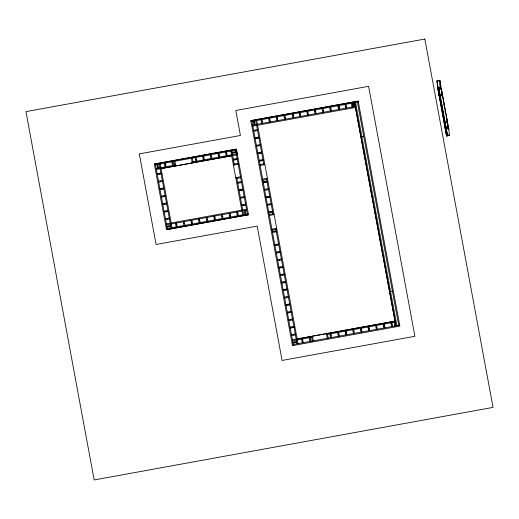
<?xml version="1.0" encoding="UTF-8"?>
<svg xmlns="http://www.w3.org/2000/svg" width="519" height="519" viewBox="0 0 519 519"><rect width="100%" height="100%" fill="white"/><g stroke="black" fill="none" stroke-linecap="round" stroke-linejoin="round"><path stroke-width="0.78" d="M438.782 90.403L439.003 88.399L440.657 88.1L440.761 88.658M439.827 80.387L440.417 87.01L438.574 87.348L447.566 135.946L446.612 136.114L437.634 87.627L437.03 80.899L439.827 80.387L448.864 129.51M437.043 81.003L439.84 80.497M437.089 81.528L437.66 81.425L437.614 80.899L437.764 81.983M439.885 81.016L439.314 81.12L439.269 80.601M250.82 120.674L358.201 101.108L399.864 326.101L292.482 345.635L250.82 120.642L358.201 101.14M250.995 121.576L358.376 102.042M437.634 87.627L438.587 87.452L438.542 86.978L437.588 87.153L446.567 135.641M439.989 81.58L440.521 87.575L438.678 87.906L438.646 87.542M353.556 104.274L354.192 104.163L354.295 104.721L353.66 104.838M441.377 89.08L440.806 89.184L439.904 84.299M353.763 105.402L354.334 105.299L354.23 104.734M440.839 89.553L441.41 89.45M438.568 90.047L439.139 89.943M252.643 125.15L355.217 106.492M252.811 126.091L355.392 107.465M438.977 94.653L441.805 94.51L442.019 95.632L440.17 95.97L440.138 95.6M440.067 95.405L441.916 95.068L441.273 88.515L440.702 88.619L440.657 88.1M253.596 130.308L257.411 129.614M442.194 96.683L442.765 96.579L442.227 97.053M253.772 131.249L257.586 130.554M442.298 97.241L442.869 97.137L442.331 97.617M254.985 137.807L258.799 137.113M255.16 138.742L258.975 138.048M443.719 105.117L444.258 104.637M256.373 145.307L260.188 144.613M154.338 164.062L236.372 149.109L248.523 214.756L166.489 229.677L154.338 164.03L236.353 149.148L237.417 154.766M444.971 111.676L445.542 111.572L445.004 112.052M256.548 146.241L260.363 145.547M155.466 164.795L236.541 150.043M232.032 152.32L235.853 151.626M232.207 153.254L236.022 152.56M156.161 168.545L175.552 165.016M192.088 162.006L231.513 154.831M232.467 154.662L236.281 153.968M156.329 169.479L231.688 155.771L161.104 168.61L172.036 227.666M232.642 155.596L236.456 154.902M257.761 152.807L261.576 152.112M446.359 119.175L446.93 119.072L446.392 119.552M257.937 153.741L261.751 153.047M446.463 119.74L447.034 119.636L446.496 120.116M233.31 159.203L237.125 158.509M157.114 173.696L160.929 173.002M361.886 136.607L363.728 136.276M233.485 160.137L237.3 159.443M446.833 121.926L447.404 121.822M157.289 174.637L161.104 173.943M445.257 122.27L447.359 121.887M446.904 122.114L447.475 122.01L448.189 129.049L448.76 128.946M446.878 122.445L447.449 122.341M447.008 122.679L447.579 122.575M234.205 164.036L238.02 163.342M259.15 160.306L262.964 159.612M233.427 165.146L238.195 164.276M259.325 161.24L263.139 160.546M446.061 127.778L447.91 127.44L447.372 121.446M446.165 128.336L448.014 128.005M158.503 181.196L162.317 180.502M445.964 129.452L446.535 129.348L446.489 128.829M158.678 182.137L162.492 181.442M259.928 164.523L263.749 163.829M260.103 165.457L264.872 164.588M446.865 134.051L446.295 134.155L445.743 130.211M447.553 135.835L449.402 135.504L448.812 128.881M363.605 151.217L364.559 151.042M159.891 188.695L163.706 188.001M160.066 189.63L163.881 188.935M235.736 177.641L240.511 176.771M236.865 178.406L240.68 177.712M161.279 196.195L165.094 195.501M237.592 182.312L241.406 181.618M161.454 197.129L165.269 196.435M237.76 183.246L241.575 182.552M262.653 179.204L267.421 178.341M262.822 180.145L266.643 179.451M263.139 181.864L266.961 181.17M263.315 182.798L267.129 182.104M162.668 203.695L166.482 203M238.98 189.811L242.795 189.117M162.843 204.629L166.657 203.935M239.149 190.745L242.97 190.051M264.528 189.364L268.349 188.669M264.703 190.298L268.518 189.604M164.056 211.188L167.871 210.493M240.368 197.311L244.183 196.617M164.231 212.128L168.046 211.434M240.537 198.245L244.358 197.551M265.923 196.857L269.737 196.163M266.091 197.797L269.906 197.103M165.444 218.687L169.259 217.993M241.757 204.81L245.571 204.116M165.619 219.628L169.434 218.934M241.932 205.745L245.747 205.05M267.311 204.356L271.126 203.662M267.48 205.297L271.294 204.603M166.398 223.845L170.213 223.151M171.173 223.014L246.525 209.267M166.573 224.779L170.388 224.085M171.341 223.916L246.7 210.208M166.833 226.187L170.647 225.493M167.008 227.127L170.822 226.433M166.314 228.704L247.394 213.958M166.489 229.677L248.523 214.717M268.699 211.856L272.514 211.162M268.868 212.796L272.689 212.102M269.186 214.509L273.007 213.815M371.98 196.461L372.934 196.286M269.361 215.45L274.129 214.581M271.911 229.197L276.679 228.328M272.079 230.138L275.894 229.443M272.339 231.539L276.16 230.845M272.514 232.48L276.329 231.785M274.772 244.663L278.586 243.969M274.947 245.597L278.761 244.903M276.16 252.163L279.975 251.468M276.335 253.097L280.15 252.403M277.548 259.662L281.363 258.968M277.723 260.596L281.538 259.902M278.937 267.162L282.751 266.468M279.112 268.096L282.926 267.402M280.325 274.655L284.14 273.961M280.5 275.595L284.315 274.901M281.713 282.154L285.528 281.46M281.888 283.095L285.703 282.401M283.102 289.654L286.923 288.96M283.277 290.595L287.091 289.9M284.49 297.153L288.311 296.459M284.665 298.094L288.48 297.4M285.878 304.653L289.699 303.959M286.053 305.587L289.868 304.893M390.58 291.581L392.422 291.243M287.273 312.153L291.088 311.458M287.442 313.087L291.256 312.393M288.661 319.652L292.476 318.958M288.83 320.586L292.645 319.892M290.05 327.145L293.864 326.457M290.218 328.086L294.039 327.392M291.438 334.645L295.253 333.951M291.607 335.585L295.428 334.891M292.392 339.802L296.206 339.108M292.567 340.736L296.381 340.049M297.335 339.874L312.594 337.097M326.587 334.554L395.141 322.078M292.826 342.144L296.641 341.45M292.995 343.085L296.816 342.391M293.261 344.486L399.688 325.128M441.455 89.975L447.462 122.452M440.417 87.01L440.521 87.575M449.402 135.504L449.298 134.94L447.449 135.277L447.417 134.908M447.702 126.435L448.144 128.816M438.789 87.257L439.132 89.372M438.691 87.776L445.905 126.727M446.197 128.316L447.378 134.674M437.03 80.899L437.822 85.499M438.263 87.607L438.497 88.859M357.422 102.217L398.735 325.303M355.573 102.554L396.886 325.64M354.62 102.723L395.932 325.809M354.522 102.743L395.835 325.828M353.569 102.918L354.263 106.667M394.187 322.254L394.881 326.003M353.309 102.963L354.003 106.713M352.356 103.138L353.05 106.888M352.271 103.151L352.965 106.901M351.318 103.326L352.012 107.076M391.864 322.675L392.559 326.425M390.911 322.85L391.605 326.6M345.901 104.313L346.595 108.062M344.947 104.488L345.641 108.237M384.235 324.064L384.929 327.813M383.275 324.239L383.969 327.989M339.004 105.565L339.698 109.314M338.894 105.584L339.588 109.334M338.051 105.74L338.745 109.49M337.94 105.759L338.635 109.509M376.599 325.452L377.294 329.202M375.646 325.627L376.34 329.377M330.642 107.089L331.336 110.839M329.688 107.264L330.382 111.014M368.97 326.84L369.664 330.59M368.016 327.015L368.711 330.765M323.013 108.477L323.707 112.227M322.059 108.653L322.753 112.402M361.341 328.229L362.035 331.978M360.387 328.404L361.081 332.154M315.377 109.866L316.071 113.616M314.423 110.041L315.117 113.784M353.705 329.617L354.399 333.367M352.751 329.792L353.445 333.542M307.748 111.254L308.442 115.004M306.794 111.429L307.488 115.173M346.076 331.005L346.77 334.755M345.122 331.18L345.816 334.93M300.118 112.642L300.812 116.392M299.165 112.818L299.859 116.561M338.57 332.368L339.27 336.117M337.616 332.543L338.31 336.293M293.216 113.895L293.91 117.644M292.262 114.07L292.956 117.819M330.94 333.756L331.635 337.506M329.987 333.931L330.681 337.681M327.541 334.379L328.235 338.129M326.412 333.613L327.281 338.297M284.853 115.419L285.547 119.169M283.899 115.588L284.594 119.338M277.224 116.807L277.918 120.557M276.27 116.976L276.964 120.726M312.425 336.156L313.288 340.847M311.64 337.272L312.334 341.015M269.595 118.196L270.289 121.946M310.213 337.532L310.907 341.281M268.641 118.364L269.335 122.114M309.259 337.7L309.953 341.45M261.965 119.584L262.659 123.334M302.577 338.92L303.271 342.67M261.005 119.753L261.699 123.503M301.623 339.089L302.317 342.838M256.717 120.538L257.411 124.288M298.029 343.623L257.586 125.261M255.763 120.713L256.457 124.456M256.633 125.397L263.918 164.763M266.468 178.51L273.176 214.756M275.725 228.503L297.076 343.792M254.329 120.972L255.024 124.722M253.376 121.141L254.07 124.891M251.949 121.401L293.43 345.427M235.587 150.218L247.569 214.892M245.266 210.467L245.961 214.217M244.313 210.643L245.007 214.392M231.772 150.912L234.38 164.971M236.69 177.466L242.71 209.961M242.886 210.902L243.58 214.652M230.819 151.087L241.757 210.137M241.932 211.071L242.626 214.821M226.531 151.866L227.225 155.616M237.637 211.856L238.331 215.606M225.577 152.041L226.271 155.791M236.683 212.031L237.378 215.774M218.895 153.254L219.589 157.004M230.008 213.244L230.702 216.994M217.941 153.429L218.635 157.179M229.054 213.419L229.748 217.163M211.265 154.643L211.96 158.392M222.372 214.632L223.066 218.382M210.312 154.818L211.006 158.567M221.418 214.808L222.113 218.551M203.636 156.031L204.33 159.781M214.743 216.021L215.437 219.771M202.682 156.206L203.377 159.956M213.789 216.189L214.483 219.939M196.007 157.419L196.701 161.169M207.113 217.409L207.808 221.159M195.047 157.594L195.747 161.338M206.16 217.578L206.854 221.328M192.348 158.081L193.042 161.831M191.394 158.256L192.264 162.947M199.484 218.797L200.178 222.547M198.53 218.966L199.225 222.716M191.848 220.186L192.543 223.936M190.895 220.354L191.589 224.104M174.858 161.266L175.727 165.95M173.904 161.435L174.598 165.185M184.219 221.574L184.913 225.324M172.795 161.643L173.489 165.392M183.265 221.743L183.96 225.493M171.841 161.811L172.535 165.561M165.379 162.992L166.074 166.742M176.486 222.975L177.18 226.725M164.426 163.161L165.12 166.91M175.532 223.151L176.226 226.9M160.235 163.926L160.929 167.676M159.281 164.101L159.975 167.851M160.15 168.785L171.082 227.835M157.847 164.361L158.542 168.111M156.894 164.529L157.588 168.279M155.291 163.855L167.267 228.529M446.191 128.634L446.411 130.217M446.632 131.794L446.853 133.37M446.093 128.53L446.424 130.892M445.296 127.051L445.516 128.634M447.268 120.882L447.3 121.258M445.646 112.136L445.678 112.513M444.154 104.072L444.186 104.449M446.236 128.53L446.269 128.9L448.144 128.53L447.8 126.876L445.957 127.213L445.925 126.844M446.353 133.234L446.612 136.114M446.321 133.474L446.463 135.083M444.926 124.69L445.283 128.706M444.802 124.502L445.179 128.148M444.764 124.709L444.971 127.019M441.481 89.638L441.513 90.014M441.572 90.643L442.019 95.632M438.399 87.075L438.542 88.684M438.977 93.465L439.184 95.775M438.691 91.435L439.08 95.211M437.536 83.961L437.751 86.375M437.9 87.983L438.042 89.586M437.193 82.086L437.692 87.711M157.536 166.255L157.899 166.385L157.562 166.21M158.924 173.755L159.288 173.884L158.924 173.755M160.313 181.254L160.676 181.384L160.339 181.209M165.068 164.886L165.431 165.016L165.068 164.886M161.701 188.754L162.064 188.877L161.701 188.754M163.089 196.253L163.459 196.377L163.115 196.208M172.483 163.537L172.846 163.667L172.483 163.537M164.478 203.753L164.847 203.876L164.478 203.753M165.866 211.246L166.236 211.376L165.866 211.246M167.254 218.746L167.624 218.875L167.28 218.7M168.643 226.245L169.012 226.375L168.643 226.245M176.175 224.876L176.538 225.006L176.175 224.876M195.689 159.314L196.059 159.443L195.689 159.314M183.908 223.468L184.271 223.598L183.908 223.468M203.325 157.925L203.688 158.055L203.325 157.925M191.537 222.08L191.907 222.21L191.537 222.08M210.954 156.537L211.317 156.667L210.954 156.537M199.166 220.692L199.536 220.822L199.192 220.646M218.583 155.149L218.947 155.278L218.583 155.149M206.802 219.303L207.165 219.433L206.822 219.258M226.213 153.76L226.582 153.89L226.239 153.721M214.431 217.915L214.795 218.045L214.431 217.915M233.848 152.372L234.212 152.502L233.848 152.372M222.061 216.527L222.43 216.657L222.061 216.527M235.12 159.262L235.49 159.385L235.12 159.262M229.696 215.138L230.06 215.268L229.696 215.138M239.402 182.37L239.765 182.5L239.402 182.37M254.018 122.867L254.381 122.997L254.018 122.867M240.79 189.87L241.153 189.993L240.79 189.87M255.406 130.366L255.77 130.496L255.406 130.366M237.326 213.75L237.689 213.88L237.326 213.75M242.178 197.369L242.542 197.492L242.178 197.369M256.795 137.866L257.158 137.996L256.821 137.82M261.647 121.478L262.017 121.608L261.647 121.478M243.567 204.869L243.93 204.992L243.593 204.823M258.183 145.365L258.553 145.489L258.183 145.365M244.955 212.362L245.318 212.492L244.955 212.362M259.571 152.865L259.941 152.988L259.571 152.865M269.283 120.09L269.646 120.22L269.283 120.09M260.96 160.358L261.329 160.488L260.986 160.319M276.912 118.702L277.276 118.832L276.912 118.702M264.956 181.922L265.319 182.046L264.956 181.922M266.344 189.416L266.708 189.545L266.344 189.416M284.542 117.313L284.905 117.443L284.542 117.313M267.733 196.915L268.096 197.045L267.752 196.87M269.121 204.415L269.484 204.544L269.121 204.415M270.509 211.914L270.873 212.044L270.529 211.869M292.904 115.795L293.267 115.919L292.904 115.795M274.155 231.597L274.519 231.727L274.155 231.597M299.807 114.537L300.17 114.667L299.826 114.491M276.582 244.721L276.951 244.851L276.582 244.721M307.436 113.148L307.799 113.278L307.462 113.103M277.97 252.221L278.34 252.344L277.996 252.176M279.358 259.721L279.728 259.844L279.358 259.721M280.753 267.22L281.116 267.343L280.773 267.175M315.065 111.76L315.435 111.89L315.065 111.76M282.141 274.713L282.505 274.843L282.141 274.713M283.53 282.213L283.893 282.342L283.53 282.213M322.701 110.372L323.065 110.502L322.701 110.372M284.918 289.712L285.281 289.842L284.918 289.712M286.306 297.212L286.67 297.342L286.306 297.212M330.331 108.984L330.694 109.113L330.331 108.984M287.695 304.711L288.058 304.835L287.695 304.711M289.083 312.211L289.446 312.334L289.083 312.211M290.471 319.71L290.835 319.834L290.491 319.665M338.693 107.465L339.056 107.595L338.712 107.42M291.86 327.204L292.223 327.333L291.86 327.204M293.248 334.703L293.611 334.833L293.274 334.658M345.589 106.207L345.959 106.337L345.589 106.207M294.636 342.203L295 342.332L294.636 342.203M352.998 104.864L353.368 104.987L353.024 104.819M302.266 340.814L302.635 340.944L302.266 340.814M309.901 339.426L310.265 339.556L309.901 339.426M330.629 335.657L330.992 335.787L330.655 335.611M338.258 334.268L338.628 334.398L338.258 334.268M345.764 332.906L346.128 333.029L345.79 332.861M353.394 331.518L353.763 331.641L353.394 331.518M361.029 330.129L361.393 330.253L361.029 330.129M368.659 328.741L369.022 328.864L368.659 328.741M376.288 327.353L376.651 327.476L376.288 327.353M383.917 325.964L384.287 326.088L383.917 325.964M391.553 324.576L391.916 324.699L391.553 324.576M438.302 88.107L437.952 88.567L438.879 88.003L438.302 88.107M424.84 39.048L25.95 111.611L94.16 479.952L493.05 407.389L424.84 39.048M368.607 86.329L235.788 110.489L240.42 135.485L139.306 153.883L156.089 244.488L257.197 226.096L282.077 360.446L414.895 336.286L368.607 86.329M394.965 321.144L297.16 338.972L394.965 321.144"/></g></svg>
